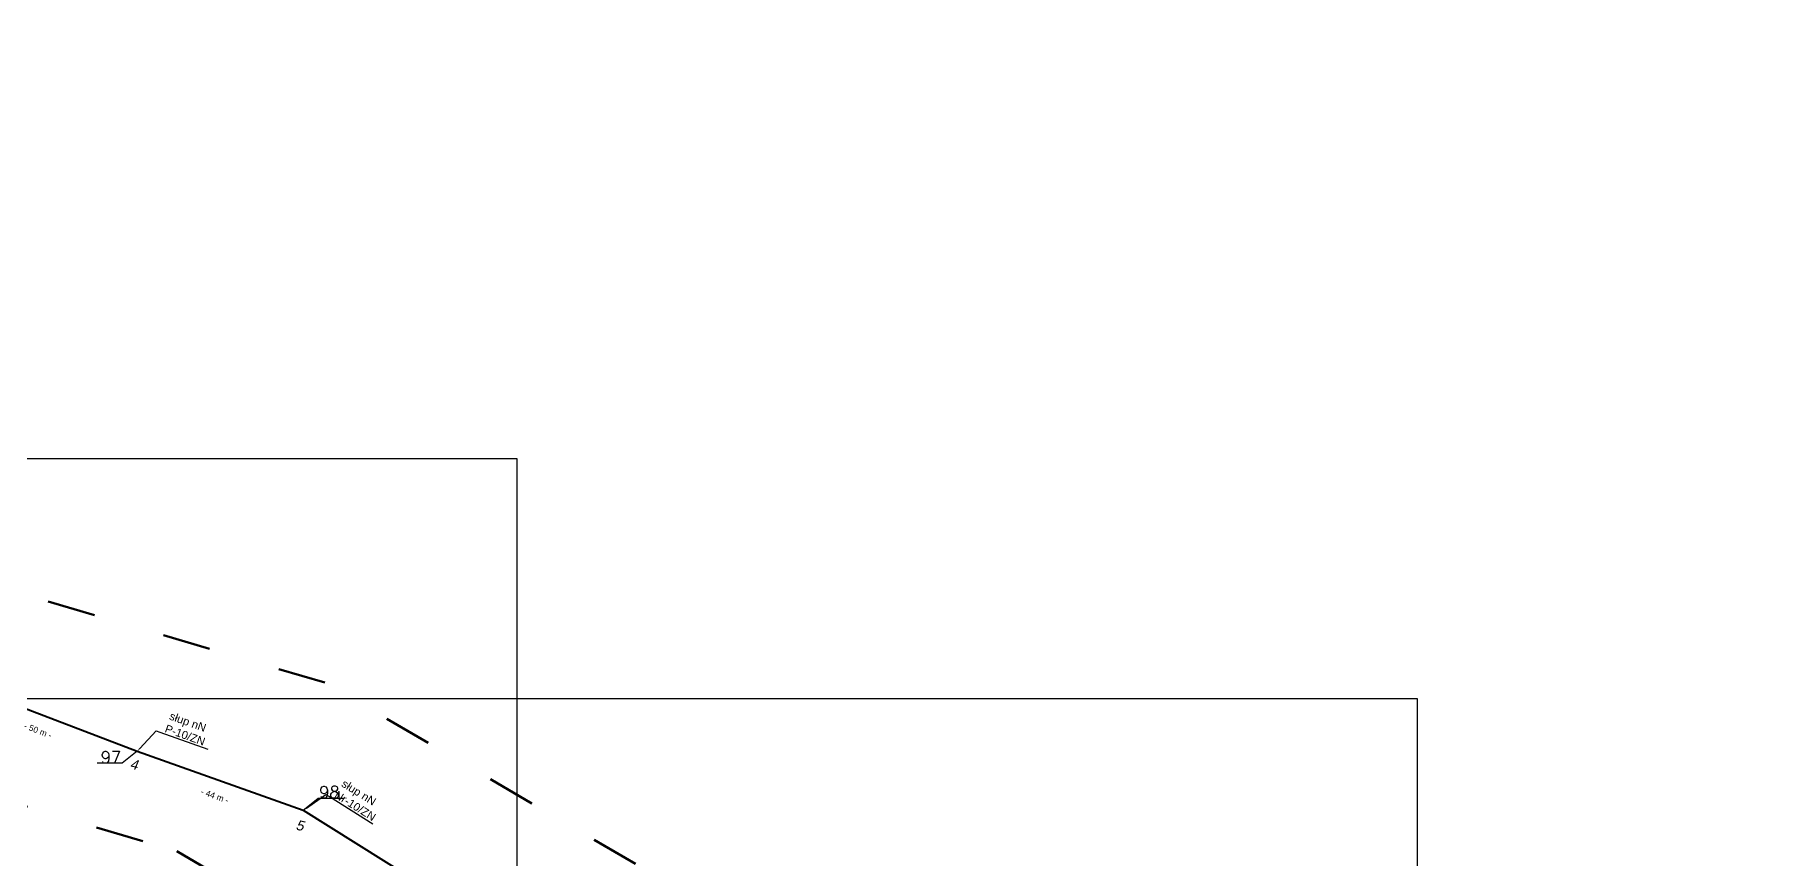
# Model space of a CAD drawing. Header units: metres. Extents: x 7540627 to 7542972, y 5787273 to 5789259.
# Drawn here: x 7542431 to 7542866.2, y 5788480.3 to 5788686.1 of the extents above; entities that cross this region are included whole.
import ezdxf
from ezdxf import colors
from ezdxf.entities.mleader import LeaderData, LeaderLine
from ezdxf.math import Vec2, Vec3

# ---------------------------------------------------------------- set-up
doc = ezdxf.new("R2010")
doc.units = ezdxf.units.M
doc.header["$MEASUREMENT"] = 0
doc.linetypes.add('ACAD_ISO03W100', pattern=[30, 12, -18])
for name, color, linetype, lineweight in [('!TELE', 30, 'Continuous', 40), ('!trafo', 6, 'ACAD_ISO03W100', 50), ('_numery slupow etap 4 cz. 2', 7, 'Continuous', 40)]:
    doc.layers.add(name, color=color, linetype=linetype, lineweight=lineweight)
for name, color, linetype in [('!wymiary', 7, 'Continuous'), ('_MM opisy', 7, 'Continuous'), ('makro-numeracja-punktow', 7, 'Continuous')]:
    doc.layers.add(name, color=color, linetype=linetype)
doc.layers.add('WT_arkusze', color=1, linetype='Continuous', plot=False)
doc.styles.add('GeodText', font='romans.shx')
doc.styles.get("Standard").update_dxf_attribs({"font": 'arial.ttf'})
doc.dimstyles.new('opis linie', dxfattribs={"dimtxt": 1.5, "dimasz": 2.5, "dimexe": 1.25, "dimexo": 0.625, "dimgap": 2.5, "dimtad": 4, "dimdec": 0, "dimtxsty": 'Standard', "dimcen": 2.5, "dimse1": 1, "dimse2": 1, "dimsd1": 1, "dimsd2": 1, "dimclrt": 256, "dimazin": 3, "dimtfac": 1, "dimtdec": 0, "dimtmove": 0, "dimatfit": 3, "dimtfill": 1})
doc.dimstyles.get("Standard").update_dxf_attribs({"dimtxt": 2.5, "dimasz": 2.5, "dimexe": 1.25, "dimexo": 0.625, "dimtad": 1, "dimtxsty": 'Standard', "dimcen": 2.5, "dimazin": 3, "dimtfac": 1, "dimtmove": 0, "dimatfit": 3})

# ---------------------------------------------------------------- blocks, each defined once
blk = doc.blocks.new('*D219')
at = {"layer": '!wymiary', "insert": (7542431.83, 5788512.21), "char_height": 1.5, "attachment_point": 5, "rotation": 339.1147, "bg_fill": 3, "box_fill_scale": 1.25, "bg_fill_color": 257, "bg_fill_transparency": 0}
blk.add_mtext('\\A1;- 50 m -', dxfattribs=at)
blk = doc.blocks.new('*D220')
at = {"layer": '!wymiary', "insert": (7542476.02, 5788495.9), "char_height": 1.5, "attachment_point": 5, "rotation": 340.4171, "bg_fill": 3, "box_fill_scale": 1.25, "bg_fill_color": 257, "bg_fill_transparency": 0}
blk.add_mtext('\\A1;- 44 m -', dxfattribs=at)
blk = doc.blocks.new('*D221')
at = {"layer": '!wymiary', "insert": (7542516.37, 5788476.11), "char_height": 1.5, "attachment_point": 5, "rotation": 327.9455, "bg_fill": 3, "box_fill_scale": 1.25, "bg_fill_color": 257, "bg_fill_transparency": 0}
blk.add_mtext('\\A1;- 48 m -', dxfattribs=at)

msp = doc.modelspace()

# ---------------------------------------------------------------- linework, layer by layer
at = {"layer": '!TELE'}
msp.add_lwpolyline([(7542116.06, 5788604.01), (7542140.65, 5788598.81), (7542170.62, 5788592.6), (7542199.43, 5788586.71), (7542229.31, 5788580.48), (7542259.1, 5788574.41), (7542313.14, 5788560.67), (7542360.54, 5788543.14), (7542409.89, 5788524.88), (7542456.63, 5788507.04), (7542498.09, 5788492.29), (7542538.9, 5788466.74), (7542582.75, 5788439.74), (7542626.38, 5788413.08), (7542664.95, 5788389.51), (7542693.27, 5788372.24), (7542726.2, 5788352), (7542759.19, 5788331.72), (7542798.55, 5788307.83), (7542825.46, 5788294.16)], dxfattribs=at)

# ---------------------------------------------------------------- next in the draw order: leaders
at = {"layer": '_MM opisy'}
ml = msp.add_multileader_mtext('Standard', dxfattribs=at)
ml.set_content('\\pxql;słup nN\\PP-10/ZN', color=256)
ml.set_leader_properties()
ml.build(insert=Vec2(0, 0))
ml.multileader.update_dxf_attribs({"has_text_frame": 1, "text_left_attachment_type": 5, "text_right_attachment_type": 5, "dogleg_length": 1, "arrow_head_size": 1})
ctx = ml.context
ctx.base_point, ctx.char_height, ctx.arrow_head_size, ctx.landing_gap_size, ctx.plane_origin, ctx.plane_x_axis, ctx.plane_y_axis = Vec3(7542462.28, 5788511.83), 2, 1, 1, Vec3(7542457.78, 5788505.13), Vec3(0.942157, -0.335171), Vec3(0.335171, 0.942157)
ctx.left_attachment, ctx.right_attachment = 5, 5
notes = []
notes.append((ctx, [(0, (1, 1, 0), (7542461.34, 5788512.17), (0.942157, -0.335171), 1, [(0, [(7542456.63, 5788507.04), (7542461.34, 5788512.17)], 0, [])])]))
ctx.mtext.insert, ctx.mtext.text_direction, ctx.mtext.rotation, ctx.mtext.flow_direction = Vec3(7542465.15, 5788516.93), Vec3(0.942157, -0.335171), 5.941399, 5
ctx.mtext.has_bg_fill, ctx.mtext.bg_color, ctx.mtext.bg_scale_factor, ctx.mtext.bg_transparency, ctx.mtext.use_window_bg_color = 1, -1023410175, 1, 0, 1
ml = msp.add_multileader_mtext('Standard', dxfattribs=at)
ml.set_content('\\pxql;słup nN\\PNr-10/ZN', color=256)
ml.set_leader_properties()
ml.build(insert=Vec2(0, 0))
ml.multileader.update_dxf_attribs({"has_text_frame": 1, "text_left_attachment_type": 5, "text_right_attachment_type": 5, "dogleg_length": 1, "arrow_head_size": 1})
ctx = ml.context
ctx.base_point, ctx.char_height, ctx.arrow_head_size, ctx.landing_gap_size, ctx.plane_origin, ctx.plane_x_axis, ctx.plane_y_axis = Vec3(7542504.63, 5788495.75), 2, 1, 1, Vec3(7542498.79, 5788490.18), Vec3(0.847543, -0.530726), Vec3(0.530726, 0.847543)
ctx.left_attachment, ctx.right_attachment = 5, 5
notes.append((ctx, [(0, (1, 1, 0), (7542503.79, 5788496.28), (0.847543, -0.530726), 1, [(0, [(7542498.09, 5788492.29), (7542503.79, 5788496.28)], 0, [])])]))
ctx.mtext.insert, ctx.mtext.text_direction, ctx.mtext.rotation, ctx.mtext.flow_direction = Vec3(7542508.54, 5788500.11), Vec3(0.847543, -0.530726), 5.723728, 5
ctx.mtext.has_bg_fill, ctx.mtext.bg_color, ctx.mtext.bg_scale_factor, ctx.mtext.bg_transparency, ctx.mtext.use_window_bg_color = 1, -1023410175, 1, 0, 1
for ctx, leaders in notes:
    for number, flags, end, landing, length, lines in leaders:
        leader = LeaderData()
        leader.index, (leader.has_last_leader_line, leader.has_dogleg_vector, leader.attachment_direction) = number, flags
        leader.last_leader_point, leader.dogleg_vector, leader.dogleg_length = Vec3(end), Vec3(landing), length
        for number, points, colour, breaks in lines:
            line = LeaderLine()
            line.index, line.vertices, line.color, line.breaks = number, Vec3.list(points), colors.encode_raw_color(colour), breaks
            leader.lines.append(line)
        ctx.leaders.append(leader)

# ---------------------------------------------------------------- next in the draw order: linework, layer by layer
at = {"layer": '!trafo', "color": 3}
msp.add_lwpolyline([(7542069.24, 5788579.5), (7542112.55, 5788543.58), (7542130.04, 5788581.62), (7542466.51, 5788482.09), (7542844.03, 5788259.49), (7542866.16, 5788312.53), (7542503.5, 5788524.2), (7542139.52, 5788630.94), (7542169.31, 5788722.61), (7542104.89, 5788742.32), (7542069.24, 5788579.5)], dxfattribs=at)

# ---------------------------------------------------------------- next in the draw order: texts
at = {"layer": 'makro-numeracja-punktow', "lineweight": 30, "insert": (7542502.09, 5788495.29), "char_height": 3, "attachment_point": 7, "line_spacing_factor": 0.8, "style": 'GeodText'}
msp.add_mtext('98', dxfattribs=at)

# ---------------------------------------------------------------- next in the draw order: dimensions: what is measured, and where the dimension line sits
at = {"layer": '!wymiary'}
dim = msp.add_aligned_dim(p1=(7542409.89, 5788524.88), p2=(7542456.63, 5788507.04), distance=-0.75, dimstyle='opis linie', dxfattribs=at)
dim.commit()
dim.dimension.update_dxf_attribs({"geometry": '*D219', "text_midpoint": (7542431.83, 5788512.21)})

# ---------------------------------------------------------------- next in the draw order: texts
at = {"layer": 'makro-numeracja-punktow', "lineweight": 30, "insert": (7542452.63, 5788504.04), "char_height": 3, "attachment_point": 9, "line_spacing_factor": 0.8, "style": 'GeodText'}
msp.add_mtext('97', dxfattribs=at)

# ---------------------------------------------------------------- next in the draw order: dimensions: what is measured, and where the dimension line sits
at = {"layer": '!wymiary'}
dim = msp.add_aligned_dim(p1=(7542456.63, 5788507.04), p2=(7542498.09, 5788492.29), distance=-0.75, dimstyle='opis linie', dxfattribs=at)
dim.commit()
dim.dimension.update_dxf_attribs({"geometry": '*D220', "text_midpoint": (7542476.02, 5788495.9)})

# ---------------------------------------------------------------- next in the draw order: texts
at = {"layer": '_numery slupow etap 4 cz. 2', "oblique": 10}
msp.add_text('4', height=2.5, rotation=346.8099, dxfattribs=at).set_placement((7542454.65, 5788502.76))

# ---------------------------------------------------------------- next in the draw order: dimensions: what is measured, and where the dimension line sits
at = {"layer": '!wymiary'}
dim = msp.add_aligned_dim(p1=(7542498.09, 5788492.29), p2=(7542538.9, 5788466.74), distance=-0.75, dimstyle='opis linie', dxfattribs=at)
dim.commit()
dim.dimension.update_dxf_attribs({"geometry": '*D221', "text_midpoint": (7542516.37, 5788476.11)})

# ---------------------------------------------------------------- next in the draw order: leaders
at = {"layer": 'makro-numeracja-punktow', "lineweight": 30, "has_arrowhead": 0, "annotation_type": 0, "has_hookline": 1, "hookline_direction": 0, "text_width": 5.46, "horizontal_direction": (-1, 0, 0)}
msp.add_leader([(7542456.63, 5788507.04), (7542452.9, 5788504.04), (7542452.72, 5788504.04)], dimstyle='Standard', dxfattribs=at)

# ---------------------------------------------------------------- next in the draw order: linework, layer by layer
at = {"layer": 'WT_arkusze'}
for points in [[(7542156.82, 5788293.31), (7542551.58, 5788293.31), (7542551.58, 5788580.14), (7542156.82, 5788580.14)], [(7542381.82, 5788233.31), (7542776.58, 5788233.31), (7542776.58, 5788520.14), (7542381.82, 5788520.14)]]:
    msp.add_lwpolyline(points, close=True, dxfattribs=at)

# ---------------------------------------------------------------- next in the draw order: texts
at = {"layer": '_numery slupow etap 4 cz. 2', "oblique": 10}
msp.add_text('5', height=2.5, rotation=346.8099, dxfattribs=at).set_placement((7542496.1, 5788487.51))

# ---------------------------------------------------------------- next in the draw order: leaders
at = {"layer": 'makro-numeracja-punktow', "lineweight": 30, "has_arrowhead": 0, "annotation_type": 0, "has_hookline": 1, "hookline_direction": 0, "text_width": 5.46}
msp.add_leader([(7542498.09, 5788492.29), (7542501.82, 5788495.29), (7542502, 5788495.29)], dimstyle='Standard', dxfattribs=at)

doc.saveas('drawing.dxf')
